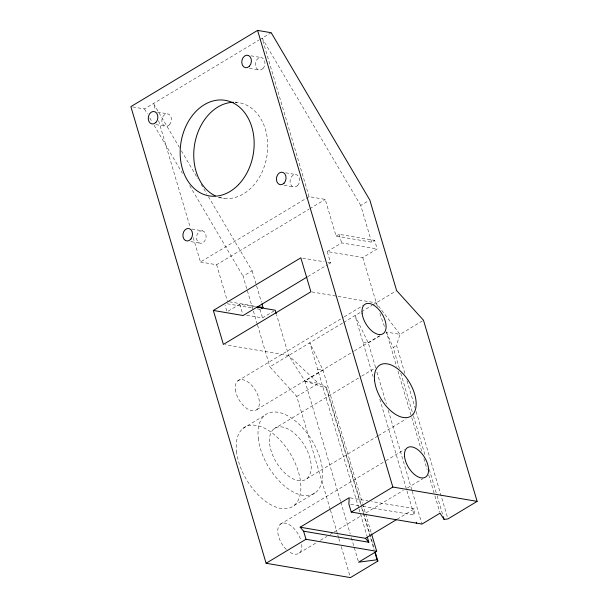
<?xml version="1.0" encoding="UTF-8"?>
<svg xmlns="http://www.w3.org/2000/svg" width="608" height="608" viewBox="0 0 608 608"><rect width="100%" height="100%" fill="white"/><g stroke="black" fill="none" stroke-linecap="round" stroke-linejoin="round"><path stroke-width="0.46" stroke-dasharray="3.04 2.28" d="M362.839 506.335L414.116 515.052L414.504 508.79L371.617 501.494M404.852 373.38L396.5 345.184L399.996 334.362L422.666 320.72M360.628 504.328L326.169 388.003L326.42 387.342L318.539 383.367L288.663 355.513L276.594 314.754M399.41 368.57L393.216 347.662L396.5 345.184M132.681 106.94L144.461 108.946L258.886 40.113M259.7 39.626L271.191 32.71M193.215 237.546L200.465 261.995L309.077 196.658L325.234 199.416L336.11 236.14L371.625 242.182L374.642 240.365L377.18 248.923L362.748 257.602L327.233 251.56L330.592 262.884L328.16 264.343M200.465 261.995L216.615 264.746L309.024 209.167M309.829 208.681L325.234 199.416M257.29 324.231L243.071 276.23L252.122 270.78L207.389 194.894M371.625 242.182L360.749 205.458L368.296 200.914M336.11 236.14L339.127 234.323L374.642 240.365M255.626 306.896L239.742 304.198L227.012 311.851L224.983 305.003M327.233 251.56L341.666 242.881L377.18 248.923M307.899 276.534L327.347 264.83M257.184 308.856L259.988 309.335L261.493 308.423M246.635 315.187L262.519 317.885L275.249 310.224M237.789 380.866L343.391 317.346M344.204 316.852L362.885 305.619M330.205 509.329L296.765 396.462L269.899 366.806L342.912 322.886M343.718 322.407L360.719 312.178M361.532 311.684L372.104 305.33M372.917 304.844L395.838 291.057M256.872 409.556L353.544 351.416M354.358 350.922L379.536 335.776M340.526 501.205L304.935 381.056L323.038 370.166L309.776 342.821L358.735 508.113M380.099 335.836L368.296 342.935L362.854 342.015M242.964 428.42L264.738 415.325M296.765 396.462L318.539 383.367L304.935 381.056L288.663 355.513L225.264 344.728M273.813 428.967L360.871 376.603M361.684 376.116L375.508 367.794M306.873 478.663L377.652 436.088M378.465 435.594L406.129 418.958M294.173 505.408L315.947 492.313M280.258 524.271L385.046 461.236M385.86 460.75L404.54 449.51M299.341 552.968L316.403 542.708M320.462 540.261L326.96 536.355M330.212 534.402L333.458 532.441M334.271 531.954L361.889 515.341M365.955 512.901L403.317 490.42M407.383 487.981L422.818 478.694M397.244 519.171L414.504 508.79M251.028 55.822L260.999 57.517M249.409 68.347L259.38 70.049M235.152 102.083L236.968 102.387M157.495 112.092L167.466 113.787M155.868 124.617L165.847 126.312M285.684 172.809L295.655 174.504M284.058 185.334L294.029 187.028M218.188 197.349L224.534 198.428M191.87 229.041L202.745 230.888A6.323 4.773 -80.3 0 1 204.577 241.239A6.323 4.773 -80.3 0 1 196.597 238.974A6.323 4.773 -80.3 0 1 202.745 230.888M302.693 258.134L324.079 261.774M327.803 262.405L330.592 262.884M190.798 241.634L199.865 243.177M311.828 291.939L376.162 302.89L399.996 334.362L386.399 332.052L396.644 366.639M229.36 301.796L255.527 306.25M227.278 303.772L253.445 308.218M317.596 369.238L323.038 370.166L362.406 503.059M350.17 497.853L367.886 500.863M350.717 504.275L359.108 505.696M304.935 381.056L326.169 388.003M360.749 205.458L262.132 38.16L309.077 196.658M179.489 147.569L153.512 103.504L155.39 109.843M181.412 150.83L197.767 178.577M201.134 184.285L206.91 194.081M144.461 108.946L147.349 113.84M149.758 117.922L152.16 122.003M154.082 125.263L182.461 173.409M189.681 185.653L243.071 276.23M386.399 332.052L393.216 347.662M377.408 306.424L362.748 257.602M379.886 313.492L384.537 326.747M407.003 380.661L415.089 407.945M416.168 411.586L447.693 518.016M400.756 373.114L413.144 414.922M413.41 415.826L424.984 454.906M429.294 469.452L436.833 494.897M437.099 495.809L442.753 514.892M397.989 371.192L411.472 416.7M411.745 417.612L421.99 452.2M423.875 458.569L427.112 469.498M428.731 474.954L434.659 494.98M434.933 495.892L439.782 512.278M339.127 234.323L341.666 242.881M375.577 367.513L368.296 342.935L355.034 315.598L373.076 376.504M376.922 372.066L386.361 403.925M388.246 410.294L411.973 490.398M412.247 491.31L421.952 524.073M379.795 399.198L406.684 489.964M406.95 490.876L414.116 515.052M362.672 503.971L365.37 513.068M365.644 513.98L371.306 533.094M326.42 387.342L363.599 512.871M363.873 513.783L374.384 549.252M361.707 507.969L374.087 549.776M359.001 509.025L367.072 536.256M340.799 502.117L350.231 533.976M351.31 537.616L358.325 561.283M330.471 510.241L337.478 533.908M337.752 534.82L338.557 537.548M338.831 538.46L340.176 543.012M341.255 546.653L350.421 577.6M252.122 270.78L256.371 285.122M256.637 286.018L261.41 302.146M259.988 309.335L262.519 317.885M257.556 325.136L269.899 366.806M239.742 304.198L242.577 313.774M216.615 264.746L227.491 301.477M158.612 120.711L190.266 227.582M301.758 544.456A17.275 9.485 59 0 1 288.975 551.654M286.338 549.45A17.275 9.485 59 0 1 280.866 523.838A17.275 9.485 59 0 1 300.952 540.512M235.235 102.273A48.45 36.617 -80.3 0 1 266.684 157.464A48.45 36.617 -80.3 0 1 217.732 196.87M236.489 451.258A46.345 25.445 59 0 0 288.184 508.326A46.345 25.445 59 0 0 281.025 441.165A46.345 25.445 59 0 0 236.489 451.258M258.263 438.155A46.345 25.445 59 0 0 309.966 495.231A46.345 25.445 59 0 0 302.799 428.062A46.345 25.445 59 0 0 258.263 438.155M269.64 443.711A29.914 16.424 59 0 0 303.004 480.548A29.914 16.424 59 0 0 298.384 437.19A29.914 16.424 59 0 0 269.64 443.711M235.372 389.378A17.275 9.485 59 0 0 254.646 410.651A17.275 9.485 59 0 0 251.978 385.609A17.275 9.485 59 0 0 235.372 389.378M169.442 124.815A6.323 4.773 -80.3 0 0 168.667 114.122A6.323 4.773 -80.3 0 0 161.85 121.212A6.323 4.773 -80.3 0 0 169.442 124.815M262.983 68.544A6.323 4.773 -80.3 0 0 262.208 57.859A6.323 4.773 -80.3 0 0 255.383 64.95A6.323 4.773 -80.3 0 0 262.983 68.544M297.631 185.531A6.323 4.773 -80.3 0 0 296.856 174.838A6.323 4.773 -80.3 0 0 290.039 181.936A6.323 4.773 -80.3 0 0 297.631 185.531"/><path stroke-width="0.91" d="M371.572 534.006L376.694 551.304L305.984 539.273L303.582 531.187L300.162 527.212L349.243 497.694L348.848 503.956L351.249 512.05L421.952 524.073L440.055 513.182L444.098 519.437L447.959 518.92L477.136 501.372L423.48 320.234L396.621 290.586L369.808 200.009L271.191 32.71L257.587 30.4L130.864 106.628L266.106 563.259L350.421 577.6L377.88 561.078L375.189 551.98M213.34 310.452L300.838 257.822L310.893 291.787L223.394 344.417L213.34 310.452L243.094 315.514L307.086 277.02M261.493 308.423L263.006 307.519L261.942 303.932M266.106 563.259L305.984 539.273M351.249 512.05L392.836 487.038L477.136 501.372M300.162 527.212L365.423 538.308L396.431 519.658M376.694 551.304L358.591 562.195L377.051 559.77L377.88 561.078M257.397 306.561L263.006 307.519M256.561 307.055L275.249 310.224L276.328 313.85M303.582 531.187L368.851 542.275L367.338 537.16M365.423 538.308L368.851 542.275M443.293 516.709L444.098 519.437M416.244 522.257L416.51 523.154M257.587 30.4L392.836 487.038M374.9 552.497L377.051 559.77M215.3 195.852A48.45 36.617 -80.3 0 1 194.917 142.796A48.45 36.617 -80.3 0 1 233.48 102.258M374.589 380.578A29.914 16.424 59 0 0 407.96 417.415A29.914 16.424 59 0 0 403.332 374.057A29.914 16.424 59 0 0 374.589 380.578M249.386 66.234A6.323 4.773 -80.3 0 0 248.604 55.541A6.323 4.773 -80.3 0 0 241.786 62.632A6.323 4.773 -80.3 0 0 249.386 66.234M284.035 183.221A6.323 4.773 -80.3 0 0 283.26 172.528A6.323 4.773 -80.3 0 0 276.435 179.618A6.323 4.773 -80.3 0 0 284.035 183.221M238.549 184.612A48.45 36.617 -80.3 0 0 232.598 102.646A48.45 36.617 -80.3 0 0 180.31 157.024A48.45 36.617 -80.3 0 0 238.549 184.612M190.98 238.929A6.323 4.773 -80.3 0 0 189.149 228.578A6.323 4.773 -80.3 0 0 183 236.656A6.323 4.773 -80.3 0 0 190.98 238.929M155.846 122.497A6.323 4.773 -80.3 0 0 155.07 111.811A6.323 4.773 -80.3 0 0 148.253 118.902A6.323 4.773 -80.3 0 0 155.846 122.497M404.563 456.555A17.275 9.485 59 0 0 423.837 477.827A17.275 9.485 59 0 0 421.169 452.793A17.275 9.485 59 0 0 404.563 456.555M362.094 313.15A17.275 9.485 59 0 0 381.368 334.423A17.275 9.485 59 0 0 378.7 309.388A17.275 9.485 59 0 0 362.094 313.15"/></g></svg>
